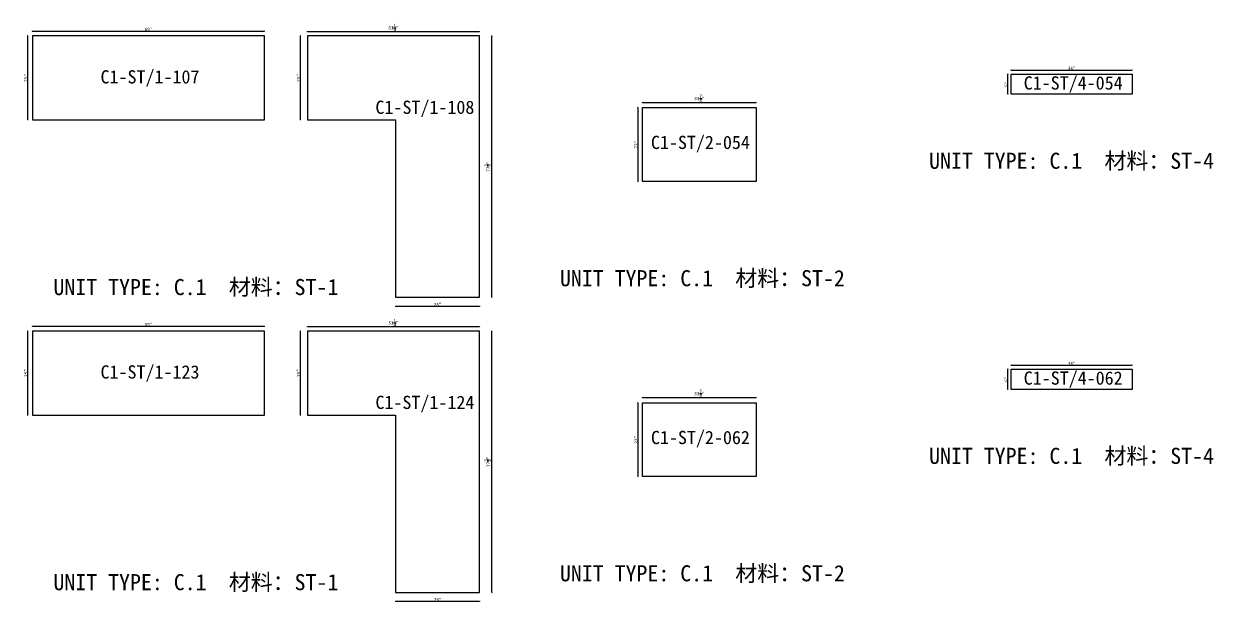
# Model space of a CAD drawing. Header units: millimetres. Extents: x -46962 to 137822, y -48342 to 2116.
# Drawn here: x 102356 to 111351, y -39875 to -35505 of the extents above; entities that cross this region are included whole.
import ezdxf
from ezdxf.enums import TextEntityAlignment as Align

# ---------------------------------------------------------------- set-up
doc = ezdxf.new("R2010")
doc.units = ezdxf.units.MM
doc.layers.add('COUNTERTOP_NUMBER', color=3, linetype='Continuous')
doc.layers.add('COUNTERTOPS', color=7, linetype='Continuous')
doc.styles.add('样式 1', font='')
doc.styles.get('样式 1').set_extended_font_data('NSimSun')
doc.dimstyles.new('副本 ISO-25', dxfattribs={"dimtxt": 25, "dimasz": 10, "dimexe": 1.5, "dimexo": 0.5, "dimtad": 1, "dimlfac": 0.03937, "dimlunit": 5, "dimtxsty": '样式 1', "dimblk": 'ARCHTICK', "dimcen": 2.5, "dimclrd": 256, "dimclrt": 1, "dimazin": 3, "dimtfac": 1, "dimtmove": 0, "dimatfit": 3, "dimfxlon": 1})

# ---------------------------------------------------------------- blocks, each defined once
blk = doc.blocks.new('_ArchTick')
at = {"color": 0, "linetype": 'ByBlock', "const_width": 0.15}
blk.add_lwpolyline([(-0.5, -0.5), (0.5, 0.5)], dxfattribs=at)
blk = doc.blocks.new('*D1840')
at = {"color": 0, "lineweight": -2, "transparency": 16777216}
for p, q in [((102386.8, -35596.8), (102384.3, -35596.8)), ((102386.8, -36231.8), (102384.3, -36231.8))]:
    blk.add_line(p, q, dxfattribs=at)
at = {"lineweight": -2, "transparency": 16777216}
blk.add_line((102385.8, -36231.8), (102385.8, -35596.8), dxfattribs=at)
at = {"layer": 'Defpoints', "color": 0, "transparency": 16777216}
for p in [(102385.8, -35596.8), (102422.7, -35596.8), (102422.7, -36231.8)]:
    blk.add_point(p, dxfattribs=at)
at = {"lineweight": -2, "transparency": 16777216, "xscale": 10, "yscale": 10, "zscale": 10}
for p, rotation in [((102385.8, -35596.8), 90), ((102385.8, -36231.8), 270)]:
    blk.add_blockref('_ArchTick', p, dxfattribs=dict(at, rotation=rotation))
at = {"color": 1, "transparency": 16777216, "insert": (102372.7, -35914.3), "char_height": 25, "attachment_point": 5, "rotation": 90, "style": '样式 1'}
blk.add_mtext('\\A1;25"', dxfattribs=at)
blk = doc.blocks.new('*D1841')
at = {"color": 0, "lineweight": -2, "transparency": 16777216}
for p, q in [((102422.7, -35561.4), (102422.7, -35558.9)), ((104175.3, -35561.4), (104175.3, -35558.9))]:
    blk.add_line(p, q, dxfattribs=at)
at = {"lineweight": -2, "transparency": 16777216}
blk.add_line((102422.7, -35560.4), (104175.3, -35560.4), dxfattribs=at)
at = {"layer": 'Defpoints', "color": 0, "transparency": 16777216}
for p in [(102422.7, -35596.8), (104175.3, -35560.4), (104175.3, -35596.8)]:
    blk.add_point(p, dxfattribs=at)
at = {"lineweight": -2, "transparency": 16777216, "xscale": 10, "yscale": 10, "zscale": 10, "rotation": 180}
blk.add_blockref('_ArchTick', (102422.7, -35560.4), dxfattribs=at)
at = {"lineweight": -2, "transparency": 16777216, "xscale": 10, "yscale": 10, "zscale": 10}
blk.add_blockref('_ArchTick', (104175.3, -35560.4), dxfattribs=at)
at = {"color": 1, "transparency": 16777216, "insert": (103299, -35547.3), "char_height": 25, "attachment_point": 5, "style": '样式 1'}
blk.add_mtext('\\A1;69"', dxfattribs=at)
blk = doc.blocks.new('*D1842')
at = {"color": 0, "lineweight": -2, "transparency": 16777216}
for p, q in [((104501.6, -35564.6), (104501.6, -35562.1)), ((105803.4, -35564.6), (105803.4, -35562.1))]:
    blk.add_line(p, q, dxfattribs=at)
at = {"lineweight": -2, "transparency": 16777216}
blk.add_line((104501.6, -35563.6), (105803.4, -35563.6), dxfattribs=at)
at = {"layer": 'Defpoints', "color": 0, "transparency": 16777216}
for p in [(104501.6, -35596.8), (105803.4, -35563.6), (105803.4, -35596.8)]:
    blk.add_point(p, dxfattribs=at)
at = {"lineweight": -2, "transparency": 16777216, "xscale": 10, "yscale": 10, "zscale": 10, "rotation": 180}
blk.add_blockref('_ArchTick', (104501.6, -35563.6), dxfattribs=at)
at = {"lineweight": -2, "transparency": 16777216, "xscale": 10, "yscale": 10, "zscale": 10}
blk.add_blockref('_ArchTick', (105803.4, -35563.6), dxfattribs=at)
at = {"color": 1, "transparency": 16777216, "insert": (105152.5, -35534.6), "char_height": 25, "attachment_point": 5, "style": '样式 1'}
blk.add_mtext('\\A1;51{\\H1x;\\S1/4;}"', dxfattribs=at)
blk = doc.blocks.new('*D1843')
at = {"color": 0, "lineweight": -2, "transparency": 16777216}
for p, q in [((104449.2, -35596.8), (104446.7, -35596.8)), ((104449.2, -36231.8), (104446.7, -36231.8))]:
    blk.add_line(p, q, dxfattribs=at)
at = {"lineweight": -2, "transparency": 16777216}
blk.add_line((104448.2, -36231.8), (104448.2, -35596.8), dxfattribs=at)
at = {"layer": 'Defpoints', "color": 0, "transparency": 16777216}
for p in [(104448.2, -35596.8), (104501.6, -35596.8), (104501.6, -36231.8)]:
    blk.add_point(p, dxfattribs=at)
at = {"lineweight": -2, "transparency": 16777216, "xscale": 10, "yscale": 10, "zscale": 10}
for p, rotation in [((104448.2, -35596.8), 90), ((104448.2, -36231.8), 270)]:
    blk.add_blockref('_ArchTick', p, dxfattribs=dict(at, rotation=rotation))
at = {"color": 1, "transparency": 16777216, "insert": (104435, -35914.3), "char_height": 25, "attachment_point": 5, "rotation": 90, "style": '样式 1'}
blk.add_mtext('\\A1;25"', dxfattribs=at)
blk = doc.blocks.new('*D1844')
at = {"color": 0, "lineweight": -2, "transparency": 16777216}
for p, q in [((105168.4, -37639), (105168.4, -37641.5)), ((105803.4, -37639), (105803.4, -37641.5))]:
    blk.add_line(p, q, dxfattribs=at)
at = {"lineweight": -2, "transparency": 16777216}
blk.add_line((105803.4, -37640), (105168.4, -37640), dxfattribs=at)
at = {"layer": 'Defpoints', "color": 0, "transparency": 16777216}
for p in [(105168.4, -37571.6), (105803.4, -37571.6), (105168.4, -37640)]:
    blk.add_point(p, dxfattribs=at)
at = {"lineweight": -2, "transparency": 16777216, "xscale": 10, "yscale": 10, "zscale": 10, "rotation": 180}
blk.add_blockref('_ArchTick', (105168.4, -37640), dxfattribs=at)
at = {"lineweight": -2, "transparency": 16777216, "xscale": 10, "yscale": 10, "zscale": 10}
blk.add_blockref('_ArchTick', (105803.4, -37640), dxfattribs=at)
at = {"color": 1, "transparency": 16777216, "insert": (105485.9, -37626.9), "char_height": 25, "attachment_point": 5, "style": '样式 1'}
blk.add_mtext('\\A1;25"', dxfattribs=at)
blk = doc.blocks.new('*D1845')
at = {"color": 0, "lineweight": -2, "transparency": 16777216}
for p, q in [((105895.6, -35596.8), (105898.1, -35596.8)), ((105895.6, -37571.6), (105898.1, -37571.6))]:
    blk.add_line(p, q, dxfattribs=at)
at = {"lineweight": -2, "transparency": 16777216}
blk.add_line((105896.6, -37571.6), (105896.6, -35596.8), dxfattribs=at)
at = {"layer": 'Defpoints', "color": 0, "transparency": 16777216}
for p in [(105803.4, -35596.8), (105896.6, -35596.8), (105803.4, -37571.6)]:
    blk.add_point(p, dxfattribs=at)
at = {"lineweight": -2, "transparency": 16777216, "xscale": 10, "yscale": 10, "zscale": 10}
for p, rotation in [((105896.6, -35596.8), 90), ((105896.6, -37571.6), 270)]:
    blk.add_blockref('_ArchTick', p, dxfattribs=dict(at, rotation=rotation))
at = {"color": 1, "transparency": 16777216, "insert": (105867.5, -36584.2), "char_height": 25, "attachment_point": 5, "rotation": 90, "style": '样式 1'}
blk.add_mtext('\\A1;77{\\H1x;\\S3/4;}"', dxfattribs=at)
blk = doc.blocks.new('*D1846')
at = {"color": 0, "lineweight": -2, "transparency": 16777216}
for p, q in [((107035.3, -36099.9), (107035.3, -36097.4)), ((107895.7, -36099.9), (107895.7, -36097.4))]:
    blk.add_line(p, q, dxfattribs=at)
at = {"lineweight": -2, "transparency": 16777216}
blk.add_line((107035.3, -36098.9), (107895.7, -36098.9), dxfattribs=at)
at = {"layer": 'Defpoints', "color": 0, "transparency": 16777216}
for p in [(107035.3, -36138.3), (107895.7, -36098.9), (107895.7, -36138.3)]:
    blk.add_point(p, dxfattribs=at)
at = {"lineweight": -2, "transparency": 16777216, "xscale": 10, "yscale": 10, "zscale": 10, "rotation": 180}
blk.add_blockref('_ArchTick', (107035.3, -36098.9), dxfattribs=at)
at = {"lineweight": -2, "transparency": 16777216, "xscale": 10, "yscale": 10, "zscale": 10}
blk.add_blockref('_ArchTick', (107895.7, -36098.9), dxfattribs=at)
at = {"color": 1, "transparency": 16777216, "insert": (107465.5, -36069.8), "char_height": 25, "attachment_point": 5, "style": '样式 1'}
blk.add_mtext('\\A1;33{\\H1x;\\S7/8;}"', dxfattribs=at)
blk = doc.blocks.new('*D1847')
at = {"color": 0, "lineweight": -2, "transparency": 16777216}
for p, q in [((106999.6, -36138.3), (106997.1, -36138.3)), ((106999.6, -36697.1), (106997.1, -36697.1))]:
    blk.add_line(p, q, dxfattribs=at)
at = {"lineweight": -2, "transparency": 16777216}
blk.add_line((106998.6, -36138.3), (106998.6, -36697.1), dxfattribs=at)
at = {"layer": 'Defpoints', "color": 0, "transparency": 16777216}
for p in [(107035.3, -36138.3), (106998.6, -36697.1), (107035.3, -36697.1)]:
    blk.add_point(p, dxfattribs=at)
at = {"lineweight": -2, "transparency": 16777216, "xscale": 10, "yscale": 10, "zscale": 10}
for p, rotation in [((106998.6, -36138.3), 90), ((106998.6, -36697.1), 270)]:
    blk.add_blockref('_ArchTick', p, dxfattribs=dict(at, rotation=rotation))
at = {"color": 1, "transparency": 16777216, "insert": (106985.5, -36417.7), "char_height": 25, "attachment_point": 5, "rotation": 90, "style": '样式 1'}
blk.add_mtext('\\A1;22"', dxfattribs=at)
blk = doc.blocks.new('*D1848')
at = {"color": 0, "lineweight": -2, "transparency": 16777216}
for p, q in [((109824, -35855.7), (109824, -35853.2)), ((110738.4, -35855.7), (110738.4, -35853.2))]:
    blk.add_line(p, q, dxfattribs=at)
at = {"lineweight": -2, "transparency": 16777216}
blk.add_line((109824, -35854.7), (110738.4, -35854.7), dxfattribs=at)
at = {"layer": 'Defpoints', "color": 0, "transparency": 16777216}
for p in [(109824, -35885.6), (110738.4, -35854.7), (110738.4, -35885.6)]:
    blk.add_point(p, dxfattribs=at)
at = {"lineweight": -2, "transparency": 16777216, "xscale": 10, "yscale": 10, "zscale": 10, "rotation": 180}
blk.add_blockref('_ArchTick', (109824, -35854.7), dxfattribs=at)
at = {"lineweight": -2, "transparency": 16777216, "xscale": 10, "yscale": 10, "zscale": 10}
blk.add_blockref('_ArchTick', (110738.4, -35854.7), dxfattribs=at)
at = {"color": 1, "transparency": 16777216, "insert": (110281.2, -35841.6), "char_height": 25, "attachment_point": 5, "style": '样式 1'}
blk.add_mtext('\\A1;36"', dxfattribs=at)
blk = doc.blocks.new('*D1849')
at = {"color": 0, "lineweight": -2, "transparency": 16777216}
for p, q in [((109799.2, -35885.6), (109796.7, -35885.6)), ((109799.2, -36038), (109796.7, -36038))]:
    blk.add_line(p, q, dxfattribs=at)
at = {"lineweight": -2, "transparency": 16777216}
blk.add_line((109798.2, -36038), (109798.2, -35885.6), dxfattribs=at)
at = {"layer": 'Defpoints', "color": 0, "transparency": 16777216}
for p in [(109798.2, -35885.6), (109824, -35885.6), (109824, -36038)]:
    blk.add_point(p, dxfattribs=at)
at = {"lineweight": -2, "transparency": 16777216, "xscale": 10, "yscale": 10, "zscale": 10}
for p, rotation in [((109798.2, -35885.6), 90), ((109798.2, -36038), 270)]:
    blk.add_blockref('_ArchTick', p, dxfattribs=dict(at, rotation=rotation))
at = {"color": 1, "transparency": 16777216, "insert": (109785.1, -35961.8), "char_height": 25, "attachment_point": 5, "rotation": 90, "style": '样式 1'}
blk.add_mtext('\\A1;6"', dxfattribs=at)
blk = doc.blocks.new('*D1894')
at = {"color": 0, "lineweight": -2, "transparency": 16777216}
for p, q in [((102386.8, -37826.3), (102384.3, -37826.3)), ((102386.8, -38461.3), (102384.3, -38461.3))]:
    blk.add_line(p, q, dxfattribs=at)
at = {"lineweight": -2, "transparency": 16777216}
blk.add_line((102385.8, -38461.3), (102385.8, -37826.3), dxfattribs=at)
at = {"layer": 'Defpoints', "color": 0, "transparency": 16777216}
for p in [(102385.8, -37826.3), (102422.7, -37826.3), (102422.7, -38461.3)]:
    blk.add_point(p, dxfattribs=at)
at = {"lineweight": -2, "transparency": 16777216, "xscale": 10, "yscale": 10, "zscale": 10}
for p, rotation in [((102385.8, -37826.3), 90), ((102385.8, -38461.3), 270)]:
    blk.add_blockref('_ArchTick', p, dxfattribs=dict(at, rotation=rotation))
at = {"color": 1, "transparency": 16777216, "insert": (102372.7, -38143.8), "char_height": 25, "attachment_point": 5, "rotation": 90, "style": '样式 1'}
blk.add_mtext('\\A1;25"', dxfattribs=at)
blk = doc.blocks.new('*D1895')
at = {"color": 0, "lineweight": -2, "transparency": 16777216}
for p, q in [((102422.7, -37791), (102422.7, -37788.5)), ((104175.3, -37791), (104175.3, -37788.5))]:
    blk.add_line(p, q, dxfattribs=at)
at = {"lineweight": -2, "transparency": 16777216}
blk.add_line((102422.7, -37790), (104175.3, -37790), dxfattribs=at)
at = {"layer": 'Defpoints', "color": 0, "transparency": 16777216}
for p in [(102422.7, -37826.3), (104175.3, -37790), (104175.3, -37826.3)]:
    blk.add_point(p, dxfattribs=at)
at = {"lineweight": -2, "transparency": 16777216, "xscale": 10, "yscale": 10, "zscale": 10, "rotation": 180}
blk.add_blockref('_ArchTick', (102422.7, -37790), dxfattribs=at)
at = {"lineweight": -2, "transparency": 16777216, "xscale": 10, "yscale": 10, "zscale": 10}
blk.add_blockref('_ArchTick', (104175.3, -37790), dxfattribs=at)
at = {"color": 1, "transparency": 16777216, "insert": (103299, -37776.9), "char_height": 25, "attachment_point": 5, "style": '样式 1'}
blk.add_mtext('\\A1;69"', dxfattribs=at)
blk = doc.blocks.new('*D1896')
at = {"color": 0, "lineweight": -2, "transparency": 16777216}
for p, q in [((104501.6, -37794.2), (104501.6, -37791.7)), ((105803.4, -37794.2), (105803.4, -37791.7))]:
    blk.add_line(p, q, dxfattribs=at)
at = {"lineweight": -2, "transparency": 16777216}
blk.add_line((104501.6, -37793.2), (105803.4, -37793.2), dxfattribs=at)
at = {"layer": 'Defpoints', "color": 0, "transparency": 16777216}
for p in [(104501.6, -37826.3), (105803.4, -37793.2), (105803.4, -37826.3)]:
    blk.add_point(p, dxfattribs=at)
at = {"lineweight": -2, "transparency": 16777216, "xscale": 10, "yscale": 10, "zscale": 10, "rotation": 180}
blk.add_blockref('_ArchTick', (104501.6, -37793.2), dxfattribs=at)
at = {"lineweight": -2, "transparency": 16777216, "xscale": 10, "yscale": 10, "zscale": 10}
blk.add_blockref('_ArchTick', (105803.4, -37793.2), dxfattribs=at)
at = {"color": 1, "transparency": 16777216, "insert": (105152.5, -37764.2), "char_height": 25, "attachment_point": 5, "style": '样式 1'}
blk.add_mtext('\\A1;51{\\H1x;\\S1/4;}"', dxfattribs=at)
blk = doc.blocks.new('*D1897')
at = {"color": 0, "lineweight": -2, "transparency": 16777216}
for p, q in [((104449.2, -37826.3), (104446.7, -37826.3)), ((104449.2, -38461.3), (104446.7, -38461.3))]:
    blk.add_line(p, q, dxfattribs=at)
at = {"lineweight": -2, "transparency": 16777216}
blk.add_line((104448.2, -38461.3), (104448.2, -37826.3), dxfattribs=at)
at = {"layer": 'Defpoints', "color": 0, "transparency": 16777216}
for p in [(104448.2, -37826.3), (104501.6, -37826.3), (104501.6, -38461.3)]:
    blk.add_point(p, dxfattribs=at)
at = {"lineweight": -2, "transparency": 16777216, "xscale": 10, "yscale": 10, "zscale": 10}
for p, rotation in [((104448.2, -37826.3), 90), ((104448.2, -38461.3), 270)]:
    blk.add_blockref('_ArchTick', p, dxfattribs=dict(at, rotation=rotation))
at = {"color": 1, "transparency": 16777216, "insert": (104435, -38143.8), "char_height": 25, "attachment_point": 5, "rotation": 90, "style": '样式 1'}
blk.add_mtext('\\A1;25"', dxfattribs=at)
blk = doc.blocks.new('*D1898')
at = {"color": 0, "lineweight": -2, "transparency": 16777216}
for p, q in [((105168.4, -39868.6), (105168.4, -39871.1)), ((105803.4, -39868.6), (105803.4, -39871.1))]:
    blk.add_line(p, q, dxfattribs=at)
at = {"lineweight": -2, "transparency": 16777216}
blk.add_line((105803.4, -39869.6), (105168.4, -39869.6), dxfattribs=at)
at = {"layer": 'Defpoints', "color": 0, "transparency": 16777216}
for p in [(105168.4, -39801.2), (105803.4, -39801.2), (105168.4, -39869.6)]:
    blk.add_point(p, dxfattribs=at)
at = {"lineweight": -2, "transparency": 16777216, "xscale": 10, "yscale": 10, "zscale": 10, "rotation": 180}
blk.add_blockref('_ArchTick', (105168.4, -39869.6), dxfattribs=at)
at = {"lineweight": -2, "transparency": 16777216, "xscale": 10, "yscale": 10, "zscale": 10}
blk.add_blockref('_ArchTick', (105803.4, -39869.6), dxfattribs=at)
at = {"color": 1, "transparency": 16777216, "insert": (105485.9, -39856.5), "char_height": 25, "attachment_point": 5, "style": '样式 1'}
blk.add_mtext('\\A1;25"', dxfattribs=at)
blk = doc.blocks.new('*D1899')
at = {"color": 0, "lineweight": -2, "transparency": 16777216}
for p, q in [((105895.6, -37826.3), (105898.1, -37826.3)), ((105895.6, -39801.2), (105898.1, -39801.2))]:
    blk.add_line(p, q, dxfattribs=at)
at = {"lineweight": -2, "transparency": 16777216}
blk.add_line((105896.6, -39801.2), (105896.6, -37826.3), dxfattribs=at)
at = {"layer": 'Defpoints', "color": 0, "transparency": 16777216}
for p in [(105803.4, -37826.3), (105896.6, -37826.3), (105803.4, -39801.2)]:
    blk.add_point(p, dxfattribs=at)
at = {"lineweight": -2, "transparency": 16777216, "xscale": 10, "yscale": 10, "zscale": 10}
for p, rotation in [((105896.6, -37826.3), 90), ((105896.6, -39801.2), 270)]:
    blk.add_blockref('_ArchTick', p, dxfattribs=dict(at, rotation=rotation))
at = {"color": 1, "transparency": 16777216, "insert": (105867.5, -38813.8), "char_height": 25, "attachment_point": 5, "rotation": 90, "style": '样式 1'}
blk.add_mtext('\\A1;77{\\H1x;\\S3/4;}"', dxfattribs=at)
blk = doc.blocks.new('*D1900')
at = {"color": 0, "lineweight": -2, "transparency": 16777216}
for p, q in [((107035.3, -38329.4), (107035.3, -38326.9)), ((107895.7, -38329.4), (107895.7, -38326.9))]:
    blk.add_line(p, q, dxfattribs=at)
at = {"lineweight": -2, "transparency": 16777216}
blk.add_line((107035.3, -38328.4), (107895.7, -38328.4), dxfattribs=at)
at = {"layer": 'Defpoints', "color": 0, "transparency": 16777216}
for p in [(107035.3, -38367.9), (107895.7, -38328.4), (107895.7, -38367.9)]:
    blk.add_point(p, dxfattribs=at)
at = {"lineweight": -2, "transparency": 16777216, "xscale": 10, "yscale": 10, "zscale": 10, "rotation": 180}
blk.add_blockref('_ArchTick', (107035.3, -38328.4), dxfattribs=at)
at = {"lineweight": -2, "transparency": 16777216, "xscale": 10, "yscale": 10, "zscale": 10}
blk.add_blockref('_ArchTick', (107895.7, -38328.4), dxfattribs=at)
at = {"color": 1, "transparency": 16777216, "insert": (107465.5, -38299.3), "char_height": 25, "attachment_point": 5, "style": '样式 1'}
blk.add_mtext('\\A1;33{\\H1x;\\S7/8;}"', dxfattribs=at)
blk = doc.blocks.new('*D1901')
at = {"color": 0, "lineweight": -2, "transparency": 16777216}
for p, q in [((106999.6, -38367.9), (106997.1, -38367.9)), ((106999.6, -38926.7), (106997.1, -38926.7))]:
    blk.add_line(p, q, dxfattribs=at)
at = {"lineweight": -2, "transparency": 16777216}
blk.add_line((106998.6, -38367.9), (106998.6, -38926.7), dxfattribs=at)
at = {"layer": 'Defpoints', "color": 0, "transparency": 16777216}
for p in [(107035.3, -38367.9), (106998.6, -38926.7), (107035.3, -38926.7)]:
    blk.add_point(p, dxfattribs=at)
at = {"lineweight": -2, "transparency": 16777216, "xscale": 10, "yscale": 10, "zscale": 10}
for p, rotation in [((106998.6, -38367.9), 90), ((106998.6, -38926.7), 270)]:
    blk.add_blockref('_ArchTick', p, dxfattribs=dict(at, rotation=rotation))
at = {"color": 1, "transparency": 16777216, "insert": (106985.5, -38647.3), "char_height": 25, "attachment_point": 5, "rotation": 90, "style": '样式 1'}
blk.add_mtext('\\A1;22"', dxfattribs=at)
blk = doc.blocks.new('*D1902')
at = {"color": 0, "lineweight": -2, "transparency": 16777216}
for p, q in [((109824, -38085.3), (109824, -38082.8)), ((110738.4, -38085.3), (110738.4, -38082.8))]:
    blk.add_line(p, q, dxfattribs=at)
at = {"lineweight": -2, "transparency": 16777216}
blk.add_line((109824, -38084.3), (110738.4, -38084.3), dxfattribs=at)
at = {"layer": 'Defpoints', "color": 0, "transparency": 16777216}
for p in [(109824, -38115.1), (110738.4, -38084.3), (110738.4, -38115.1)]:
    blk.add_point(p, dxfattribs=at)
at = {"lineweight": -2, "transparency": 16777216, "xscale": 10, "yscale": 10, "zscale": 10, "rotation": 180}
blk.add_blockref('_ArchTick', (109824, -38084.3), dxfattribs=at)
at = {"lineweight": -2, "transparency": 16777216, "xscale": 10, "yscale": 10, "zscale": 10}
blk.add_blockref('_ArchTick', (110738.4, -38084.3), dxfattribs=at)
at = {"color": 1, "transparency": 16777216, "insert": (110281.2, -38071.2), "char_height": 25, "attachment_point": 5, "style": '样式 1'}
blk.add_mtext('\\A1;36"', dxfattribs=at)
blk = doc.blocks.new('*D1903')
at = {"color": 0, "lineweight": -2, "transparency": 16777216}
for p, q in [((109799.2, -38115.1), (109796.7, -38115.1)), ((109799.2, -38267.5), (109796.7, -38267.5))]:
    blk.add_line(p, q, dxfattribs=at)
at = {"lineweight": -2, "transparency": 16777216}
blk.add_line((109798.2, -38267.5), (109798.2, -38115.1), dxfattribs=at)
at = {"layer": 'Defpoints', "color": 0, "transparency": 16777216}
for p in [(109798.2, -38115.1), (109824, -38115.1), (109824, -38267.5)]:
    blk.add_point(p, dxfattribs=at)
at = {"lineweight": -2, "transparency": 16777216, "xscale": 10, "yscale": 10, "zscale": 10}
for p, rotation in [((109798.2, -38115.1), 90), ((109798.2, -38267.5), 270)]:
    blk.add_blockref('_ArchTick', p, dxfattribs=dict(at, rotation=rotation))
at = {"color": 1, "transparency": 16777216, "insert": (109785.1, -38191.3), "char_height": 25, "attachment_point": 5, "rotation": 90, "style": '样式 1'}
blk.add_mtext('\\A1;6"', dxfattribs=at)

msp = doc.modelspace()

# ---------------------------------------------------------------- linework, layer by layer
at = {"layer": 'COUNTERTOPS'}
for points in [[(102422.723, -36231.76), (104175.323, -36231.76), (104175.323, -35596.76), (102422.723, -35596.76)], [(105803.368, -35596.76), (104501.618, -35596.76), (104501.618, -36231.76), (105168.368, -36231.76), (105168.368, -37571.61), (105803.368, -37571.61)], [(109824.046, -35885.57), (110738.446, -35885.57), (110738.446, -36037.97), (109824.046, -36037.97)], [(107035.252, -36138.302), (107895.677, -36138.302), (107895.677, -36697.102), (107035.252, -36697.102)], [(102422.723, -38461.327), (104175.323, -38461.327), (104175.323, -37826.327), (102422.723, -37826.327)], [(105803.368, -37826.327), (104501.618, -37826.327), (104501.618, -38461.327), (105168.368, -38461.327), (105168.368, -39801.177), (105803.368, -39801.177)], [(109824.046, -38115.137), (110738.446, -38115.137), (110738.446, -38267.537), (109824.046, -38267.537)], [(107035.252, -38367.869), (107895.677, -38367.869), (107895.677, -38926.669), (107035.252, -38926.669)]]:
    msp.add_lwpolyline(points, close=True, dxfattribs=at)

# ---------------------------------------------------------------- texts
at = {"style": '样式 1'}
for s, p in [('UNIT TYPE: C.1', (109202.355, -36600.727)), ('材料：ST-4', (110528.636, -36600.727)), ('材料：ST-1', (103906.676, -37554.859)), ('UNIT TYPE: C.1', (106410.481, -37487.905)), ('材料：ST-2', (107736.762, -37487.905)), ('UNIT TYPE: C.1', (102580.395, -37554.859)), ('UNIT TYPE: C.1', (109202.355, -38830.294)), ('材料：ST-4', (110528.636, -38830.294)), ('UNIT TYPE: C.1', (102580.395, -39784.426)), ('材料：ST-1', (103906.676, -39784.426)), ('UNIT TYPE: C.1', (106410.481, -39717.473)), ('材料：ST-2', (107736.762, -39717.473))]:
    msp.add_text(s, height=121.5865, dxfattribs=at).set_placement(p)
at = {"layer": 'COUNTERTOP_NUMBER', "color": 3, "style": '样式 1'}
for s, p in [('C1-ST/1-107', (103310.586, -35905.929)), ('C1-ST/4-054', (110291.91, -35952.139)), ('C1-ST/1-108', (105389.481, -36135.779)), ('C1-ST/2-054', (107473.115, -36401.271)), ('C1-ST/1-123', (103310.586, -38135.496)), ('C1-ST/4-062', (110291.91, -38181.706)), ('C1-ST/1-124', (105389.481, -38365.346)), ('C1-ST/2-062', (107473.115, -38630.838))]:
    msp.add_text(s, height=100, dxfattribs=at).set_placement(p, align=Align.MIDDLE_CENTER)

# ---------------------------------------------------------------- dimensions: what is measured, and where the dimension line sits
for base, p1, p2, picture, middle in [((105803.368, -35563.627), (104501.618, -35596.76), (105803.368, -35596.76), '*D1842', (105152.493, -35534.604)), ((104175.323, -35560.43), (102422.723, -35596.76), (104175.323, -35596.76), '*D1841', (103299.023, -35547.305)), ((110738.446, -35854.734), (109824.046, -35885.57), (110738.446, -35885.57), '*D1848', (110281.246, -35841.609)), ((107895.677, -36098.875), (107035.252, -36138.302), (107895.677, -36138.302), '*D1846', (107465.464, -36069.782)), ((105168.368, -37640.026), (105803.368, -37571.61), (105168.368, -37571.61), '*D1844', (105485.868, -37626.901)), ((104175.323, -37789.997), (102422.723, -37826.327), (104175.323, -37826.327), '*D1895', (103299.023, -37776.872)), ((105803.368, -37793.195), (104501.618, -37826.327), (105803.368, -37826.327), '*D1896', (105152.493, -37764.171)), ((110738.446, -38084.302), (109824.046, -38115.137), (110738.446, -38115.137), '*D1902', (110281.246, -38071.177)), ((107895.677, -38328.442), (107035.252, -38367.869), (107895.677, -38367.869), '*D1900', (107465.464, -38299.349)), ((105168.368, -39869.593), (105803.368, -39801.177), (105168.368, -39801.177), '*D1898', (105485.868, -39856.468))]:
    dim = msp.add_linear_dim(base=base, p1=p1, p2=p2, dimstyle='副本 ISO-25')
    dim.commit()
    dim.dimension.update_dxf_attribs({"geometry": picture, "text_midpoint": middle})
for base, p1, p2, picture, middle in [((102385.783, -35596.76), (102422.723, -36231.76), (102422.723, -35596.76), '*D1840', (102372.658, -35914.26)), ((104448.173, -35596.76), (104501.618, -36231.76), (104501.618, -35596.76), '*D1843', (104435.048, -35914.26)), ((105896.59, -35596.76), (105803.368, -37571.61), (105803.368, -35596.76), '*D1845', (105867.497, -36584.185)), ((109798.212, -35885.57), (109824.046, -36037.97), (109824.046, -35885.57), '*D1849', (109785.087, -35961.77)), ((106998.606, -36697.102), (107035.252, -36138.302), (107035.252, -36697.102), '*D1847', (106985.481, -36417.702)), ((102385.783, -37826.327), (102422.723, -38461.327), (102422.723, -37826.327), '*D1894', (102372.658, -38143.827)), ((104448.173, -37826.327), (104501.618, -38461.327), (104501.618, -37826.327), '*D1897', (104435.048, -38143.827)), ((105896.59, -37826.327), (105803.368, -39801.177), (105803.368, -37826.327), '*D1899', (105867.497, -38813.752)), ((109798.212, -38115.137), (109824.046, -38267.537), (109824.046, -38115.137), '*D1903', (109785.087, -38191.337)), ((106998.606, -38926.669), (107035.252, -38367.869), (107035.252, -38926.669), '*D1901', (106985.481, -38647.269))]:
    dim = msp.add_linear_dim(base=base, p1=p1, p2=p2, angle=90, dimstyle='副本 ISO-25')
    dim.commit()
    dim.dimension.update_dxf_attribs({"geometry": picture, "text_midpoint": middle})

doc.saveas('drawing.dxf')
